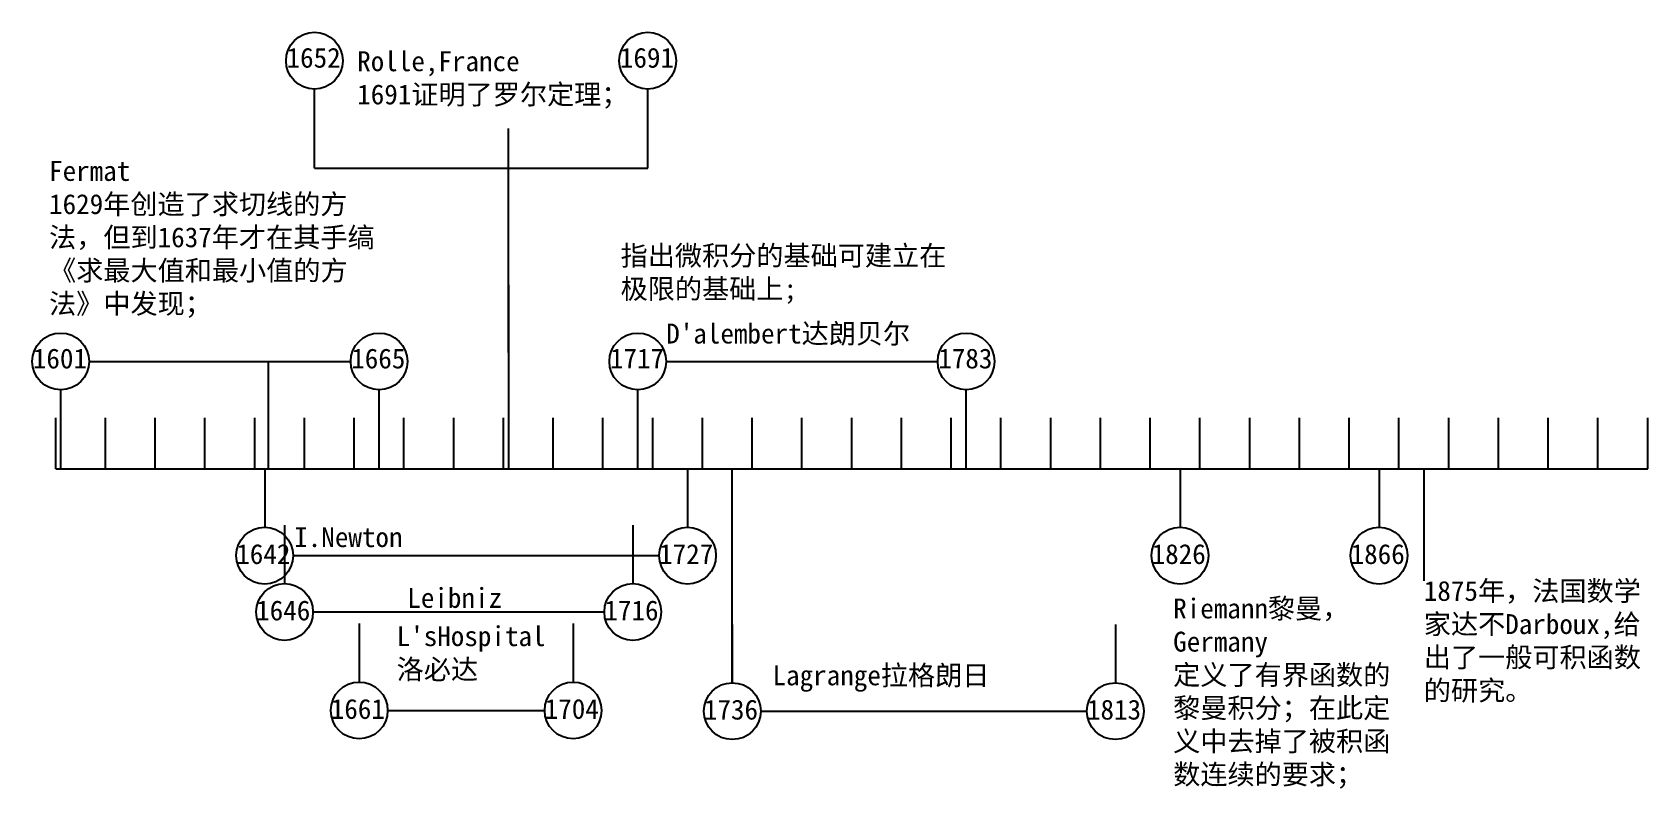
# Model space of a CAD drawing. Header units: millimetres. Extents: x 1734 to 2059, y 659 to 811.
import ezdxf

# ---------------------------------------------------------------- set-up
doc = ezdxf.new("R2010")
doc.units = ezdxf.units.MM
doc.styles.add('s4', font='', dxfattribs={"height": 4})
doc.styles.get('s4').set_extended_font_data('SimSun')

# ---------------------------------------------------------------- blocks, each defined once
blk = doc.blocks.new('year')
blk.add_line((0, 0), (0, -11.73))
blk.add_circle((0, -17.45), 5.71)
at = {"style": 's4'}
blk.add_attdef('1111', (-5.71, -19.14), '', height=4, dxfattribs=at)
blk = doc.blocks.new('year up1')
blk.add_line((0, 0), (0, 15.85))
blk.add_circle((0, 21.57), 5.71)
at = {"style": 's4'}
blk.add_attdef('1111', (-5.6, 20.17), '', height=4, dxfattribs=at)

msp = doc.modelspace()

# ---------------------------------------------------------------- linework, layer by layer
for p, q in [((1829.82, 784.02), (1829.82, 791.95)), ((1790.82, 784.02), (1829.82, 784.02)), ((1790.82, 784.02), (1799.82, 784.02)), ((1829.82, 746.96), (1829.82, 784.02)), ((1829.82, 784.02), (1857.82, 784.02)), ((1829.82, 760.57), (1829.82, 723.57)), ((1745.54, 745.13), (1798.11, 745.13)), ((1781.54, 745.13), (1781.54, 723.57)), ((1861.54, 745.13), (1916.11, 745.13)), ((1738.82, 723.57), (1738.82, 733.83)), ((1748.82, 723.57), (1748.82, 733.83)), ((1758.82, 723.57), (1758.82, 733.83)), ((1768.82, 723.57), (1768.82, 733.83)), ((1778.82, 723.57), (1778.82, 733.83)), ((1788.82, 723.57), (1788.82, 733.83)), ((1798.82, 723.57), (1798.82, 733.83)), ((1808.82, 723.57), (1808.82, 733.83)), ((1818.82, 723.57), (1818.82, 733.83)), ((1828.82, 723.57), (1828.82, 733.83)), ((1838.82, 723.57), (1838.82, 733.83)), ((1848.82, 723.57), (1848.82, 733.83)), ((1858.82, 723.57), (1858.82, 733.83)), ((1868.82, 723.57), (1868.82, 733.83)), ((1878.82, 723.57), (1878.82, 733.83)), ((1888.82, 723.57), (1888.82, 733.83)), ((1898.82, 723.57), (1898.82, 733.83)), ((1908.82, 723.57), (1908.82, 733.83)), ((1918.82, 723.57), (1918.82, 733.83)), ((1928.82, 723.57), (1928.82, 733.83)), ((1938.82, 723.57), (1938.82, 733.83)), ((1948.82, 723.57), (1948.82, 733.83)), ((1958.82, 723.57), (1958.82, 733.83)), ((1968.82, 723.57), (1968.82, 733.83)), ((1978.82, 723.57), (1978.82, 733.83)), ((1988.82, 723.57), (1988.82, 733.83)), ((1998.82, 723.57), (1998.82, 733.83)), ((2008.82, 723.57), (2008.82, 733.83)), ((2018.82, 723.57), (2018.82, 733.83)), ((2028.82, 723.57), (2028.82, 733.83)), ((2038.82, 723.57), (2038.82, 733.83)), ((2048.82, 723.57), (2048.82, 733.83)), ((2058.82, 723.57), (2058.82, 733.83)), ((1738.82, 723.57), (1928.82, 723.57)), ((1874.82, 680.57), (1874.82, 723.57)), ((1921.82, 723.57), (2058.82, 723.57)), ((2008.82, 723.57), (2013.82, 723.57)), ((2013.82, 723.57), (2013.82, 701.02)), ((1786.54, 706.12), (1860.11, 706.12)), ((1790.54, 694.79), (1849.11, 694.79)), ((1805.54, 675), (1837.11, 675)), ((1880.54, 674.86), (1946.11, 674.86))]:
    msp.add_line(p, q)

# ---------------------------------------------------------------- block references
for name, p, values in [('year up1', (1790.82, 784.02), {'1111': '1652'}), ('year up1', (1857.82, 784.02), {'1111': '1691'}), ('year up1', (1739.82, 723.57), {'1111': '1601'}), ('year up1', (1803.82, 723.57), {'1111': '1665'}), ('year up1', (1855.82, 723.57), {'1111': '1717'}), ('year up1', (1921.82, 723.57), {'1111': '1783'}), ('year', (1780.82, 723.57), {'1111': '1642'}), ('year', (1865.82, 723.57), {'1111': '1727'}), ('year', (1964.82, 723.57), {'1111': '1826'}), ('year', (2004.82, 723.57), {'1111': '1866'}), ('year', (1784.82, 712.24), {'1111': '1646'}), ('year', (1854.82, 712.24), {'1111': '1716'}), ('year', (1799.82, 692.44), {'1111': '1661'}), ('year', (1842.82, 692.44), {'1111': '1704'}), ('year', (1874.82, 692.3), {'1111': '1736'}), ('year', (1951.82, 692.3), {'1111': '1813'})]:
    msp.add_blockref(name, p).add_auto_attribs(values)

# ---------------------------------------------------------------- texts
at = {"char_height": 4, "attachment_point": 1, "style": 's4'}
for s, insert, width in [('Rolle,France\\P1691证明了罗尔定理；', (1799.42, 807.49), 53.4239), ('Fermat\\P1629年创造了求切线的方法，但到1637年才在其手缟《求最大值和最小值的方法》中发现；', (1737.48, 785.44), 67.1987), ('指出微积分的基础可建立在极限的基础上;', (1852.37, 768.42), 69.4532), ("D'alembert达朗贝尔", (1861.54, 752.75), 54.9964), ('I.Newton', (1786.76, 711.83), 29.5133), ('1875年，法国数学家达不Darboux,给出了一般可积函数的研究。', (2013.82, 701.02), 43.7254), ('Leibniz', (1809.49, 699.62), 23.7108), ('Riemann黎曼，Germany\\P定义了有界函数的黎曼积分；在此定义中去掉了被积函数连续的要求；', (1963.44, 697.49), 47.5852), ("L'sHospital\\P洛必达", (1807.35, 691.93), 28.4061), ('Lagrange拉格朗日       ', (1882.91, 684.05), 52.7729)]:
    msp.add_mtext(s, dxfattribs=dict(at, insert=insert, width=width))

doc.saveas('drawing.dxf')
